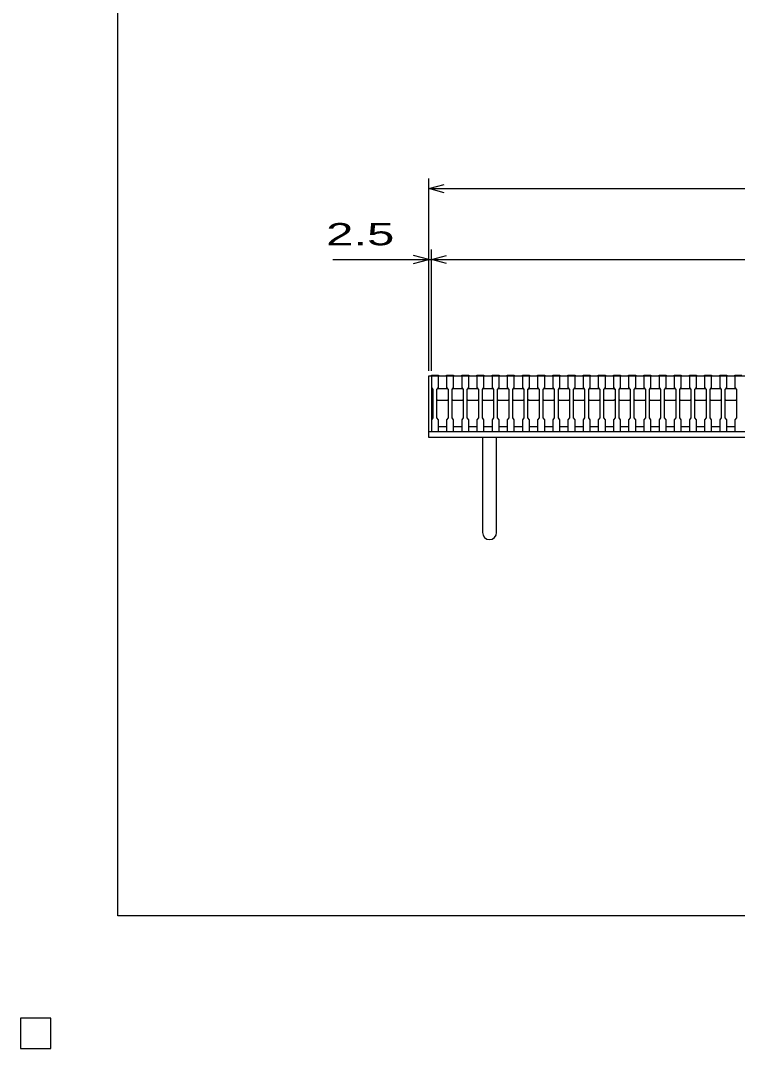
# Model space of a CAD drawing. Units: millimetres, scale not verified. Extents: x -1820 to 1736, y -1282 to 1048.
# Drawn here: x -1820 to -1112, y -1282 to -266 of the extents above; entities that cross this region are included whole.
import ezdxf
from ezdxf.enums import TextEntityAlignment as Align

# ---------------------------------------------------------------- set-up
doc = ezdxf.new("R2010")
doc.units = ezdxf.units.MM
doc.header["$LTSCALE"] = 10
for name, color, linetype, lineweight in [('0_2', 150, 'Continuous', 25), ('16', 3, 'Continuous', 25), ('19', 6, 'Continuous', 25), ('22', 4, 'Continuous', 25)]:
    doc.layers.add(name, color=color, linetype=linetype, lineweight=lineweight)
doc.styles.add('ベクトル', font='')
doc.styles.get('ベクトル').set_extended_font_data('ベクトル')

msp = doc.modelspace()

# ---------------------------------------------------------------- linework, layer by layer
at = {"layer": '0_2'}
for p, q in [((-1724, -1151.5), (-1724, 1048.5)), ((1736, -1151.5), (-1724, -1151.5))]:
    msp.add_line(p, q, dxfattribs=at)
at = {"layer": '16'}
for p, q in [((-1414, -617.5), (-1414, -616.8)), ((-1414, -616.8), (-1407, -616.8)), ((-1414, -617.5), (-1414, -629)), ((-1407, -617.5), (-1414, -617.5)), ((-1414, -617.5), (-1414, -667.5)), ((-1414, -617.5), (-419, -617.5)), ((-1407, -616.8), (-1407, -617.5)), ((-1407, -629), (-1407, -617.5)), ((-1399, -617.5), (-1399, -616.8)), ((-1399, -616.8), (-1392, -616.8)), ((-1399, -617.5), (-1399, -629)), ((-1392, -617.5), (-1399, -617.5)), ((-1392, -616.8), (-1392, -617.5)), ((-1392, -629), (-1392, -617.5)), ((-1384, -617.5), (-1384, -616.8)), ((-1384, -616.8), (-1377, -616.8)), ((-1384, -617.5), (-1384, -629)), ((-1377, -617.5), (-1384, -617.5)), ((-1377, -616.8), (-1377, -617.5)), ((-1377, -629), (-1377, -617.5)), ((-1369, -617.5), (-1369, -616.8)), ((-1369, -616.8), (-1362, -616.8)), ((-1369, -617.5), (-1369, -629)), ((-1362, -617.5), (-1369, -617.5)), ((-1362, -616.8), (-1362, -617.5)), ((-1362, -629), (-1362, -617.5)), ((-1354, -617.5), (-1354, -616.8)), ((-1354, -616.8), (-1347, -616.8)), ((-1354, -617.5), (-1354, -629)), ((-1347, -617.5), (-1354, -617.5)), ((-1347, -616.8), (-1347, -617.5)), ((-1347, -629), (-1347, -617.5)), ((-1339, -617.5), (-1339, -616.8)), ((-1339, -616.8), (-1332, -616.8)), ((-1339, -617.5), (-1339, -629)), ((-1332, -617.5), (-1339, -617.5)), ((-1332, -616.8), (-1332, -617.5)), ((-1332, -629), (-1332, -617.5)), ((-1324, -617.5), (-1324, -616.8)), ((-1324, -616.8), (-1317, -616.8)), ((-1324, -617.5), (-1324, -629)), ((-1317, -617.5), (-1324, -617.5)), ((-1317, -616.8), (-1317, -617.5)), ((-1317, -629), (-1317, -617.5)), ((-1309, -617.5), (-1309, -616.8)), ((-1309, -616.8), (-1302, -616.8)), ((-1309, -617.5), (-1309, -629)), ((-1302, -617.5), (-1309, -617.5)), ((-1302, -616.8), (-1302, -617.5)), ((-1302, -629), (-1302, -617.5)), ((-1294, -617.5), (-1294, -616.8)), ((-1294, -616.8), (-1287, -616.8)), ((-1294, -617.5), (-1294, -629)), ((-1287, -617.5), (-1294, -617.5)), ((-1287, -616.8), (-1287, -617.5)), ((-1287, -629), (-1287, -617.5)), ((-1279, -617.5), (-1279, -616.8)), ((-1279, -616.8), (-1272, -616.8)), ((-1279, -617.5), (-1279, -629)), ((-1272, -617.5), (-1279, -617.5)), ((-1272, -616.8), (-1272, -617.5)), ((-1272, -629), (-1272, -617.5)), ((-1264, -617.5), (-1264, -616.8)), ((-1264, -616.8), (-1257, -616.8)), ((-1264, -617.5), (-1264, -629)), ((-1257, -617.5), (-1264, -617.5)), ((-1257, -616.8), (-1257, -617.5)), ((-1257, -629), (-1257, -617.5)), ((-1249, -617.5), (-1249, -616.8)), ((-1249, -616.8), (-1242, -616.8)), ((-1249, -617.5), (-1249, -629)), ((-1242, -617.5), (-1249, -617.5)), ((-1242, -616.8), (-1242, -617.5)), ((-1242, -629), (-1242, -617.5)), ((-1234, -617.5), (-1234, -616.8)), ((-1234, -616.8), (-1227, -616.8)), ((-1234, -617.5), (-1234, -629)), ((-1227, -617.5), (-1234, -617.5)), ((-1227, -616.8), (-1227, -617.5)), ((-1227, -629), (-1227, -617.5)), ((-1219, -617.5), (-1219, -616.8)), ((-1219, -616.8), (-1212, -616.8)), ((-1219, -617.5), (-1219, -629)), ((-1212, -617.5), (-1219, -617.5)), ((-1212, -616.8), (-1212, -617.5)), ((-1212, -629), (-1212, -617.5)), ((-1204, -617.5), (-1204, -616.8)), ((-1204, -616.8), (-1197, -616.8)), ((-1204, -617.5), (-1204, -629)), ((-1197, -617.5), (-1204, -617.5)), ((-1197, -616.8), (-1197, -617.5)), ((-1197, -629), (-1197, -617.5)), ((-1189, -617.5), (-1189, -616.8)), ((-1189, -616.8), (-1182, -616.8)), ((-1189, -617.5), (-1189, -629)), ((-1182, -617.5), (-1189, -617.5)), ((-1182, -616.8), (-1182, -617.5)), ((-1182, -629), (-1182, -617.5)), ((-1174, -617.5), (-1174, -616.8)), ((-1174, -616.8), (-1167, -616.8)), ((-1174, -617.5), (-1174, -629)), ((-1167, -617.5), (-1174, -617.5)), ((-1167, -616.8), (-1167, -617.5)), ((-1167, -629), (-1167, -617.5)), ((-1159, -617.5), (-1159, -616.8)), ((-1159, -616.8), (-1152, -616.8)), ((-1159, -617.5), (-1159, -629)), ((-1152, -617.5), (-1159, -617.5)), ((-1152, -616.8), (-1152, -617.5)), ((-1152, -629), (-1152, -617.5)), ((-1144, -617.5), (-1144, -616.8)), ((-1144, -616.8), (-1137, -616.8)), ((-1144, -617.5), (-1144, -629)), ((-1137, -617.5), (-1144, -617.5)), ((-1137, -616.8), (-1137, -617.5)), ((-1137, -629), (-1137, -617.5)), ((-1129, -617.5), (-1129, -616.8)), ((-1129, -616.8), (-1122, -616.8)), ((-1129, -617.5), (-1129, -629)), ((-1122, -617.5), (-1129, -617.5)), ((-1122, -616.8), (-1122, -617.5)), ((-1122, -629), (-1122, -617.5)), ((-1114, -617.5), (-1114, -616.8)), ((-1114, -616.8), (-1107, -616.8)), ((-1114, -617.5), (-1114, -629)), ((-1107, -617.5), (-1114, -617.5)), ((-1414, -629), (-1412.5, -631)), ((-1408.5, -631), (-1407, -629)), ((-1408.5, -631), (-1407.5, -630)), ((-1407.5, -630), (-1398.5, -630)), ((-1399, -629), (-1397.5, -631)), ((-1398.5, -630), (-1397.5, -631)), ((-1393.5, -631), (-1392, -629)), ((-1393.5, -631), (-1392.5, -630)), ((-1392.5, -630), (-1383.5, -630)), ((-1384, -629), (-1382.5, -631)), ((-1383.5, -630), (-1382.5, -631)), ((-1378.5, -631), (-1377, -629)), ((-1378.5, -631), (-1377.5, -630)), ((-1377.5, -630), (-1368.5, -630)), ((-1369, -629), (-1367.5, -631)), ((-1368.5, -630), (-1367.5, -631)), ((-1363.5, -631), (-1362, -629)), ((-1363.5, -631), (-1362.5, -630)), ((-1362.5, -630), (-1353.5, -630)), ((-1354, -629), (-1352.5, -631)), ((-1353.5, -630), (-1352.5, -631)), ((-1348.5, -631), (-1347, -629)), ((-1348.5, -631), (-1347.5, -630)), ((-1347.5, -630), (-1338.5, -630)), ((-1339, -629), (-1337.5, -631)), ((-1338.5, -630), (-1337.5, -631)), ((-1333.5, -631), (-1332, -629)), ((-1333.5, -631), (-1332.5, -630)), ((-1332.5, -630), (-1323.5, -630)), ((-1324, -629), (-1322.5, -631)), ((-1323.5, -630), (-1322.5, -631)), ((-1318.5, -631), (-1317, -629)), ((-1318.5, -631), (-1317.5, -630)), ((-1317.5, -630), (-1308.5, -630)), ((-1309, -629), (-1307.5, -631)), ((-1308.5, -630), (-1307.5, -631)), ((-1303.5, -631), (-1302, -629)), ((-1303.5, -631), (-1302.5, -630)), ((-1302.5, -630), (-1293.5, -630)), ((-1294, -629), (-1292.5, -631)), ((-1293.5, -630), (-1292.5, -631)), ((-1288.5, -631), (-1287, -629)), ((-1288.5, -631), (-1287.5, -630)), ((-1287.5, -630), (-1278.5, -630)), ((-1279, -629), (-1277.5, -631)), ((-1278.5, -630), (-1277.5, -631)), ((-1273.5, -631), (-1272, -629)), ((-1273.5, -631), (-1272.5, -630)), ((-1272.5, -630), (-1263.5, -630)), ((-1264, -629), (-1262.5, -631)), ((-1263.5, -630), (-1262.5, -631)), ((-1258.5, -631), (-1257, -629)), ((-1258.5, -631), (-1257.5, -630)), ((-1257.5, -630), (-1248.5, -630)), ((-1249, -629), (-1247.5, -631)), ((-1248.5, -630), (-1247.5, -631)), ((-1243.5, -631), (-1242, -629)), ((-1243.5, -631), (-1242.5, -630)), ((-1242.5, -630), (-1233.5, -630)), ((-1234, -629), (-1232.5, -631)), ((-1233.5, -630), (-1232.5, -631)), ((-1228.5, -631), (-1227, -629)), ((-1228.5, -631), (-1227.5, -630)), ((-1227.5, -630), (-1218.5, -630)), ((-1219, -629), (-1217.5, -631)), ((-1218.5, -630), (-1217.5, -631)), ((-1213.5, -631), (-1212, -629)), ((-1213.5, -631), (-1212.5, -630)), ((-1212.5, -630), (-1203.5, -630)), ((-1204, -629), (-1202.5, -631)), ((-1203.5, -630), (-1202.5, -631)), ((-1198.5, -631), (-1197, -629)), ((-1198.5, -631), (-1197.5, -630)), ((-1197.5, -630), (-1188.5, -630)), ((-1189, -629), (-1187.5, -631)), ((-1188.5, -630), (-1187.5, -631)), ((-1183.5, -631), (-1182, -629)), ((-1183.5, -631), (-1182.5, -630)), ((-1182.5, -630), (-1173.5, -630)), ((-1174, -629), (-1172.5, -631)), ((-1173.5, -630), (-1172.5, -631)), ((-1168.5, -631), (-1167, -629)), ((-1168.5, -631), (-1167.5, -630)), ((-1167.5, -630), (-1158.5, -630)), ((-1159, -629), (-1157.5, -631)), ((-1158.5, -630), (-1157.5, -631)), ((-1153.5, -631), (-1152, -629)), ((-1153.5, -631), (-1152.5, -630)), ((-1152.5, -630), (-1143.5, -630)), ((-1144, -629), (-1142.5, -631)), ((-1143.5, -630), (-1142.5, -631)), ((-1138.5, -631), (-1137, -629)), ((-1138.5, -631), (-1137.5, -630)), ((-1137.5, -630), (-1128.5, -630)), ((-1129, -629), (-1127.5, -631)), ((-1128.5, -630), (-1127.5, -631)), ((-1123.5, -631), (-1122, -629)), ((-1123.5, -631), (-1122.5, -630)), ((-1122.5, -630), (-1113.5, -630)), ((-1114, -629), (-1112.5, -631)), ((-1113.5, -630), (-1112.5, -631)), ((-1412.5, -631), (-1412.5, -659)), ((-1408.5, -659), (-1408.5, -631)), ((-1397.5, -631), (-1397.5, -659)), ((-1393.5, -659), (-1393.5, -631)), ((-1382.5, -631), (-1382.5, -659)), ((-1378.5, -659), (-1378.5, -631)), ((-1367.5, -631), (-1367.5, -659)), ((-1363.5, -659), (-1363.5, -631)), ((-1352.5, -631), (-1352.5, -659)), ((-1348.5, -659), (-1348.5, -631)), ((-1337.5, -631), (-1337.5, -659)), ((-1333.5, -659), (-1333.5, -631)), ((-1322.5, -631), (-1322.5, -659)), ((-1318.5, -659), (-1318.5, -631)), ((-1307.5, -631), (-1307.5, -659)), ((-1303.5, -659), (-1303.5, -631)), ((-1292.5, -631), (-1292.5, -659)), ((-1288.5, -659), (-1288.5, -631)), ((-1277.5, -631), (-1277.5, -659)), ((-1273.5, -659), (-1273.5, -631)), ((-1262.5, -631), (-1262.5, -659)), ((-1258.5, -659), (-1258.5, -631)), ((-1247.5, -631), (-1247.5, -659)), ((-1243.5, -659), (-1243.5, -631)), ((-1232.5, -631), (-1232.5, -659)), ((-1228.5, -659), (-1228.5, -631)), ((-1217.5, -631), (-1217.5, -659)), ((-1213.5, -659), (-1213.5, -631)), ((-1202.5, -631), (-1202.5, -659)), ((-1198.5, -659), (-1198.5, -631)), ((-1187.5, -631), (-1187.5, -659)), ((-1183.5, -659), (-1183.5, -631)), ((-1172.5, -631), (-1172.5, -659)), ((-1168.5, -659), (-1168.5, -631)), ((-1157.5, -631), (-1157.5, -659)), ((-1153.5, -659), (-1153.5, -631)), ((-1142.5, -631), (-1142.5, -659)), ((-1138.5, -659), (-1138.5, -631)), ((-1127.5, -631), (-1127.5, -659)), ((-1123.5, -659), (-1123.5, -631)), ((-1112.5, -631), (-1112.5, -659)), ((-1407.5, -642), (-1408.5, -641)), ((-1398.5, -642), (-1407.5, -642)), ((-1397.5, -641), (-1398.5, -642)), ((-1392.5, -642), (-1393.5, -641)), ((-1383.5, -642), (-1392.5, -642)), ((-1382.5, -641), (-1383.5, -642)), ((-1377.5, -642), (-1378.5, -641)), ((-1368.5, -642), (-1377.5, -642)), ((-1367.5, -641), (-1368.5, -642)), ((-1362.5, -642), (-1363.5, -641)), ((-1353.5, -642), (-1362.5, -642)), ((-1352.5, -641), (-1353.5, -642)), ((-1347.5, -642), (-1348.5, -641)), ((-1338.5, -642), (-1347.5, -642)), ((-1337.5, -641), (-1338.5, -642)), ((-1332.5, -642), (-1333.5, -641)), ((-1323.5, -642), (-1332.5, -642)), ((-1322.5, -641), (-1323.5, -642)), ((-1317.5, -642), (-1318.5, -641)), ((-1308.5, -642), (-1317.5, -642)), ((-1307.5, -641), (-1308.5, -642)), ((-1302.5, -642), (-1303.5, -641)), ((-1293.5, -642), (-1302.5, -642)), ((-1292.5, -641), (-1293.5, -642)), ((-1287.5, -642), (-1288.5, -641)), ((-1278.5, -642), (-1287.5, -642)), ((-1277.5, -641), (-1278.5, -642)), ((-1272.5, -642), (-1273.5, -641)), ((-1263.5, -642), (-1272.5, -642)), ((-1262.5, -641), (-1263.5, -642)), ((-1257.5, -642), (-1258.5, -641)), ((-1248.5, -642), (-1257.5, -642)), ((-1247.5, -641), (-1248.5, -642)), ((-1242.5, -642), (-1243.5, -641)), ((-1233.5, -642), (-1242.5, -642)), ((-1232.5, -641), (-1233.5, -642)), ((-1227.5, -642), (-1228.5, -641)), ((-1218.5, -642), (-1227.5, -642)), ((-1217.5, -641), (-1218.5, -642)), ((-1212.5, -642), (-1213.5, -641)), ((-1203.5, -642), (-1212.5, -642)), ((-1202.5, -641), (-1203.5, -642)), ((-1197.5, -642), (-1198.5, -641)), ((-1188.5, -642), (-1197.5, -642)), ((-1187.5, -641), (-1188.5, -642)), ((-1182.5, -642), (-1183.5, -641)), ((-1173.5, -642), (-1182.5, -642)), ((-1172.5, -641), (-1173.5, -642)), ((-1167.5, -642), (-1168.5, -641)), ((-1158.5, -642), (-1167.5, -642)), ((-1157.5, -641), (-1158.5, -642)), ((-1152.5, -642), (-1153.5, -641)), ((-1143.5, -642), (-1152.5, -642)), ((-1142.5, -641), (-1143.5, -642)), ((-1137.5, -642), (-1138.5, -641)), ((-1128.5, -642), (-1137.5, -642)), ((-1127.5, -641), (-1128.5, -642)), ((-1122.5, -642), (-1123.5, -641)), ((-1113.5, -642), (-1122.5, -642)), ((-1112.5, -641), (-1113.5, -642)), ((-1412.5, -659), (-1414, -661)), ((-1407, -661), (-1408.5, -659)), ((-1397.5, -659), (-1399, -661)), ((-1392, -661), (-1393.5, -659)), ((-1382.5, -659), (-1384, -661)), ((-1377, -661), (-1378.5, -659)), ((-1367.5, -659), (-1369, -661)), ((-1362, -661), (-1363.5, -659)), ((-1352.5, -659), (-1354, -661)), ((-1347, -661), (-1348.5, -659)), ((-1337.5, -659), (-1339, -661)), ((-1332, -661), (-1333.5, -659)), ((-1322.5, -659), (-1324, -661)), ((-1317, -661), (-1318.5, -659)), ((-1307.5, -659), (-1309, -661)), ((-1302, -661), (-1303.5, -659)), ((-1292.5, -659), (-1294, -661)), ((-1287, -661), (-1288.5, -659)), ((-1277.5, -659), (-1279, -661)), ((-1272, -661), (-1273.5, -659)), ((-1262.5, -659), (-1264, -661)), ((-1257, -661), (-1258.5, -659)), ((-1247.5, -659), (-1249, -661)), ((-1242, -661), (-1243.5, -659)), ((-1232.5, -659), (-1234, -661)), ((-1227, -661), (-1228.5, -659)), ((-1217.5, -659), (-1219, -661)), ((-1212, -661), (-1213.5, -659)), ((-1202.5, -659), (-1204, -661)), ((-1197, -661), (-1198.5, -659)), ((-1187.5, -659), (-1189, -661)), ((-1182, -661), (-1183.5, -659)), ((-1172.5, -659), (-1174, -661)), ((-1167, -661), (-1168.5, -659)), ((-1157.5, -659), (-1159, -661)), ((-1152, -661), (-1153.5, -659)), ((-1142.5, -659), (-1144, -661)), ((-1137, -661), (-1138.5, -659)), ((-1127.5, -659), (-1129, -661)), ((-1122, -661), (-1123.5, -659)), ((-1112.5, -659), (-1114, -661)), ((-1414, -661), (-1414, -672.5)), ((-1407, -672.5), (-1407, -661)), ((-1407, -667.5), (-1399, -667.5)), ((-1399, -661), (-1399, -672.5)), ((-1392, -672.5), (-1392, -661)), ((-1392, -667.5), (-1384, -667.5)), ((-1384, -661), (-1384, -672.5)), ((-1377, -672.5), (-1377, -661)), ((-1377, -667.5), (-1369, -667.5)), ((-1369, -661), (-1369, -672.5)), ((-1362, -672.5), (-1362, -661)), ((-1362, -667.5), (-1354, -667.5)), ((-1354, -661), (-1354, -672.5)), ((-1347, -672.5), (-1347, -661)), ((-1347, -667.5), (-1339, -667.5)), ((-1339, -661), (-1339, -672.5)), ((-1332, -672.5), (-1332, -661)), ((-1332, -667.5), (-1324, -667.5)), ((-1324, -661), (-1324, -672.5)), ((-1317, -672.5), (-1317, -661)), ((-1317, -667.5), (-1309, -667.5)), ((-1309, -661), (-1309, -672.5)), ((-1302, -672.5), (-1302, -661)), ((-1302, -667.5), (-1294, -667.5)), ((-1294, -661), (-1294, -672.5)), ((-1287, -672.5), (-1287, -661)), ((-1287, -667.5), (-1279, -667.5)), ((-1279, -661), (-1279, -672.5)), ((-1272, -672.5), (-1272, -661)), ((-1272, -667.5), (-1264, -667.5)), ((-1264, -661), (-1264, -672.5)), ((-1257, -672.5), (-1257, -661)), ((-1257, -667.5), (-1249, -667.5)), ((-1249, -661), (-1249, -672.5)), ((-1242, -672.5), (-1242, -661)), ((-1242, -667.5), (-1234, -667.5)), ((-1234, -661), (-1234, -672.5)), ((-1227, -672.5), (-1227, -661)), ((-1227, -667.5), (-1219, -667.5)), ((-1219, -661), (-1219, -672.5)), ((-1212, -672.5), (-1212, -661)), ((-1212, -667.5), (-1204, -667.5)), ((-1204, -661), (-1204, -672.5)), ((-1197, -672.5), (-1197, -661)), ((-1197, -667.5), (-1189, -667.5)), ((-1189, -661), (-1189, -672.5)), ((-1182, -672.5), (-1182, -661)), ((-1182, -667.5), (-1174, -667.5)), ((-1174, -661), (-1174, -672.5)), ((-1167, -672.5), (-1167, -661)), ((-1167, -667.5), (-1159, -667.5)), ((-1159, -661), (-1159, -672.5)), ((-1152, -672.5), (-1152, -661)), ((-1152, -667.5), (-1144, -667.5)), ((-1144, -661), (-1144, -672.5)), ((-1137, -672.5), (-1137, -661)), ((-1137, -667.5), (-1129, -667.5)), ((-1129, -661), (-1129, -672.5)), ((-1122, -672.5), (-1122, -661)), ((-1122, -667.5), (-1114, -667.5)), ((-1114, -661), (-1114, -672.5)), ((-1414, -672.5), (-1407, -672.5)), ((-1399, -672.5), (-1392, -672.5)), ((-1384, -672.5), (-1377, -672.5)), ((-1369, -672.5), (-1362, -672.5)), ((-1354, -672.5), (-1347, -672.5)), ((-1339, -672.5), (-1332, -672.5)), ((-1324, -672.5), (-1317, -672.5)), ((-1309, -672.5), (-1302, -672.5)), ((-1294, -672.5), (-1287, -672.5)), ((-1279, -672.5), (-1272, -672.5)), ((-1264, -672.5), (-1257, -672.5)), ((-1249, -672.5), (-1242, -672.5)), ((-1234, -672.5), (-1227, -672.5)), ((-1219, -672.5), (-1212, -672.5)), ((-1204, -672.5), (-1197, -672.5)), ((-1189, -672.5), (-1182, -672.5)), ((-1174, -672.5), (-1167, -672.5)), ((-1159, -672.5), (-1152, -672.5)), ((-1144, -672.5), (-1137, -672.5)), ((-1129, -672.5), (-1122, -672.5)), ((-1114, -672.5), (-1107, -672.5)), ((-1790, -1252.5), (-1820, -1252.5)), ((-1820, -1252.5), (-1820, -1282.5)), ((-1790, -1252.5), (-1820, -1252.5)), ((-1820, -1252.5), (-1820, -1282.5)), ((-1790, -1252.5), (-1820, -1252.5)), ((-1820, -1252.5), (-1820, -1282.5)), ((-1790, -1252.5), (-1820, -1252.5)), ((-1820, -1252.5), (-1820, -1282.5)), ((-1790, -1252.5), (-1820, -1252.5)), ((-1820, -1252.5), (-1820, -1282.5)), ((-1790, -1282.5), (-1790, -1252.5)), ((-1790, -1282.5), (-1790, -1252.5)), ((-1790, -1282.5), (-1790, -1252.5)), ((-1790, -1282.5), (-1790, -1252.5)), ((-1790, -1282.5), (-1790, -1252.5)), ((-1820, -1282.5), (-1790, -1282.5)), ((-1820, -1282.5), (-1790, -1282.5)), ((-1820, -1282.5), (-1790, -1282.5)), ((-1820, -1282.5), (-1790, -1282.5)), ((-1820, -1282.5), (-1790, -1282.5))]:
    msp.add_line(p, q, dxfattribs=at)
at = {"layer": '19'}
for p, q in [((-1416.5, -672.5), (-1416.5, -617.5)), ((-1416.5, -617.5), (-1414, -617.5)), ((-1416.5, -672.5), (-416.5, -672.5)), ((-1416.5, -678.5), (-1416.5, -672.5)), ((-416.5, -678.5), (-1416.5, -678.5)), ((-1363.5, -678.5), (-1363.5, -772.5)), ((-1349.5, -772.5), (-1349.5, -678.5))]:
    msp.add_line(p, q, dxfattribs=at)
msp.add_arc((-1356.5, -772.5), 7, 180, 0, dxfattribs=at)
at = {"layer": '22'}
for p, q in [((-1416.5, -612.5), (-1416.5, -422.5)), ((-1416.5, -432.5), (-1401.5, -428.5)), ((-1401.5, -436.5), (-1416.5, -432.5)), ((-1416.5, -432.5), (-416.5, -432.5)), ((-1416.5, -612.5), (-1416.5, -492.5)), ((-1414, -612.5), (-1414, -492.5)), ((-1511.5, -502.5), (-1416.5, -502.5)), ((-1416.5, -502.5), (-1431.5, -498.5)), ((-1431.5, -506.5), (-1416.5, -502.5)), ((-1416.5, -502.5), (-1414, -502.5)), ((-1414, -502.5), (-1399, -498.5)), ((-1399, -506.5), (-1414, -502.5)), ((-1414, -502.5), (-419, -502.5))]:
    msp.add_line(p, q, dxfattribs=at)
at = {"layer": '22', "color": 2}
for p, q in [((-1790, -1252.5), (-1820, -1252.5)), ((-1820, -1252.5), (-1820, -1282.5)), ((-1790, -1252.5), (-1820, -1252.5)), ((-1820, -1252.5), (-1820, -1282.5)), ((-1790, -1252.5), (-1820, -1252.5)), ((-1820, -1252.5), (-1820, -1282.5)), ((-1790, -1282.5), (-1790, -1252.5)), ((-1790, -1282.5), (-1790, -1252.5)), ((-1790, -1282.5), (-1790, -1252.5)), ((-1820, -1282.5), (-1790, -1282.5)), ((-1820, -1282.5), (-1790, -1282.5)), ((-1820, -1282.5), (-1790, -1282.5))]:
    msp.add_line(p, q, dxfattribs=at)

# ---------------------------------------------------------------- texts
at = {"layer": '22', "color": 2, "style": 'ベクトル', "width": 1.65}
msp.add_text(' 2.5 ', height=21.99, dxfattribs=at).set_placement((-1531.5, -477.5), align=Align.MIDDLE_LEFT)

doc.saveas('drawing.dxf')
